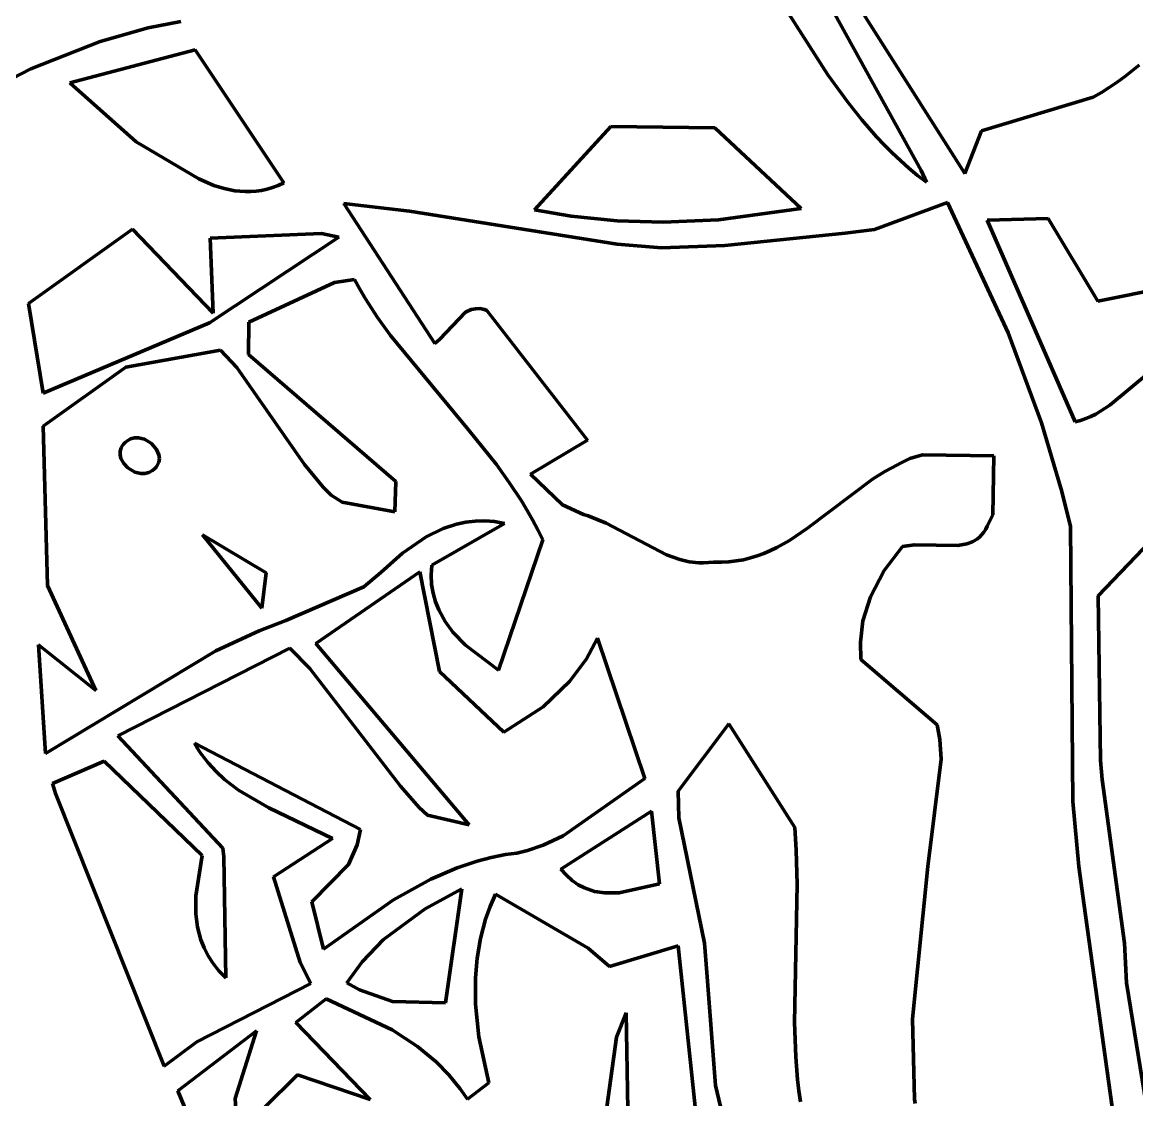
# Model space of a CAD drawing. Header units: millimetres. Extents: x 0 to 12.5, y 0 to 14.6.
# Drawn here: x 4.027 to 5.215, y 9.125 to 10.274 of the extents above; entities that cross this region are included whole.
import ezdxf

# ---------------------------------------------------------------- set-up
doc = ezdxf.new("R2010")
doc.units = ezdxf.units.MM
doc.layers.add('color#131313ff', color=7, linetype='CONTINUOUS', lineweight=100)
doc.layers.add('color#fcfcfcff', color=7, linetype='CONTINUOUS', lineweight=100)

msp = doc.modelspace()

# ---------------------------------------------------------------- linework, layer by layer
at = {"layer": 'color#131313ff'}
for p, q in [((4.7945, 10.36), (4.8855, 10.2178)), ((4.9163, 10.2939), (5.0315, 10.1126)), ((4.161, 10.2679), (4.1958, 10.2746)), ((4.9847, 10.1159), (4.893, 10.2822)), ((4.1099, 10.2534), (4.161, 10.2679)), ((4.0359, 10.224), (4.1099, 10.2534)), ((4.2113, 10.2444), (4.0777, 10.2092)), ((4.3055, 10.1026), (4.2113, 10.2444)), ((5.2017, 10.2157), (5.2172, 10.228)), ((3.9571, 10.1838), (4.0359, 10.224)), ((4.8855, 10.2178), (4.9067, 10.1886)), ((5.1936, 10.2099), (5.2017, 10.2157)), ((4.0777, 10.2092), (4.1483, 10.1464)), ((5.1769, 10.199), (5.1853, 10.2043)), ((5.1853, 10.2043), (5.1936, 10.2099)), ((5.049, 10.1579), (5.1682, 10.1939)), ((5.1682, 10.1939), (5.1769, 10.199)), ((4.9067, 10.1886), (4.9216, 10.1699)), ((4.9216, 10.1699), (4.9373, 10.1518)), ((4.6542, 10.1625), (4.5728, 10.0739)), ((4.7649, 10.1614), (4.6542, 10.1625)), ((4.8568, 10.0752), (4.7649, 10.1614)), ((5.0315, 10.1126), (5.049, 10.1579)), ((4.1483, 10.1464), (4.215, 10.1067)), ((4.9373, 10.1518), (4.9455, 10.1431)), ((4.9455, 10.1431), (4.954, 10.1346)), ((4.954, 10.1346), (4.9627, 10.1264)), ((4.9627, 10.1264), (4.9717, 10.1184)), ((4.9717, 10.1184), (4.981, 10.1106)), ((4.981, 10.1106), (4.9906, 10.1032)), ((4.9906, 10.1032), (4.9847, 10.1159)), ((4.215, 10.1067), (4.2312, 10.0999)), ((4.2312, 10.0999), (4.2421, 10.0965)), ((4.2421, 10.0965), (4.2533, 10.0942)), ((4.2819, 10.0946), (4.2877, 10.0959)), ((4.2877, 10.0959), (4.2936, 10.0976)), ((4.2936, 10.0976), (4.2995, 10.0999)), ((4.2995, 10.0999), (4.3055, 10.1026)), ((4.2533, 10.0942), (4.2589, 10.0936)), ((4.2589, 10.0936), (4.2646, 10.0933)), ((4.2646, 10.0933), (4.2703, 10.0933)), ((4.2703, 10.0933), (4.2761, 10.0938)), ((4.2761, 10.0938), (4.2819, 10.0946)), ((4.3694, 10.0806), (4.4664, 9.9312)), ((4.4397, 10.0723), (4.3694, 10.0806)), ((4.6609, 10.0371), (4.4397, 10.0723)), ((4.5728, 10.0739), (4.6117, 10.0671)), ((4.7689, 10.0633), (4.8568, 10.0752)), ((5.0128, 10.0818), (4.9352, 10.0529)), ((5.0775, 9.9428), (5.0128, 10.0818)), ((4.6117, 10.0671), (4.6607, 10.0621)), ((4.6607, 10.0621), (4.7099, 10.0607)), ((4.7099, 10.0607), (4.7689, 10.0633)), ((5.1201, 10.0645), (5.0553, 10.0628)), ((5.0553, 10.0628), (5.1491, 9.8478)), ((5.1732, 9.9764), (5.1201, 10.0645)), ((4.1445, 10.0532), (4.0336, 9.9739)), ((4.2302, 9.9637), (4.1445, 10.0532)), ((4.3456, 10.0485), (4.227, 10.0436)), ((4.3644, 10.0448), (4.3456, 10.0485)), ((4.904, 10.0488), (4.7757, 10.0358)), ((4.9352, 10.0529), (4.904, 10.0488)), ((4.2264, 9.9534), (4.3644, 10.0448)), ((4.227, 10.0436), (4.2302, 9.9637)), ((4.708, 10.0335), (4.6609, 10.0371)), ((4.7757, 10.0358), (4.708, 10.0335)), ((4.3598, 9.9963), (4.2684, 9.954)), ((4.3808, 9.9996), (4.3598, 9.9963)), ((4.3866, 9.9892), (4.3808, 9.9996)), ((4.3927, 9.979), (4.3866, 9.9892)), ((5.2721, 9.9966), (5.1732, 9.9764)), ((4.4056, 9.9592), (4.3927, 9.979)), ((4.0336, 9.9739), (4.0491, 9.8784)), ((4.4717, 9.9357), (4.4994, 9.9646)), ((4.4994, 9.9646), (4.5054, 9.9676)), ((4.5054, 9.9676), (4.5098, 9.9685)), ((4.5098, 9.9685), (4.5145, 9.9686)), ((4.5145, 9.9686), (4.5195, 9.9675)), ((4.5195, 9.9675), (4.5221, 9.9666)), ((4.5221, 9.9666), (4.6293, 9.8284)), ((4.0491, 9.8784), (4.2264, 9.9534)), ((4.2684, 9.954), (4.2678, 9.9198)), ((4.4194, 9.9399), (4.4056, 9.9592)), ((5.1131, 9.847), (5.0775, 9.9428)), ((4.5026, 9.8393), (4.4194, 9.9399)), ((4.4664, 9.9312), (4.4717, 9.9357)), ((4.2382, 9.9243), (4.1373, 9.9063)), ((4.2556, 9.9059), (4.2382, 9.9243)), ((4.2678, 9.9198), (4.425, 9.7843)), ((4.1373, 9.9063), (4.0491, 9.8434)), ((4.3277, 9.8025), (4.2556, 9.9059)), ((5.1859, 9.8657), (5.2277, 9.9004)), ((5.1709, 9.8562), (5.1761, 9.8591)), ((5.1761, 9.8591), (5.1859, 9.8657)), ((5.1349, 9.7735), (5.1131, 9.847)), ((5.1491, 9.8478), (5.1548, 9.8494)), ((5.1548, 9.8494), (5.1603, 9.8513)), ((5.1603, 9.8513), (5.1657, 9.8536)), ((5.1657, 9.8536), (5.1709, 9.8562)), ((4.0491, 9.8434), (4.0537, 9.6734)), ((4.5321, 9.8023), (4.5026, 9.8393)), ((4.1323, 9.8203), (4.1333, 9.8222)), ((4.1333, 9.8222), (4.1347, 9.824)), ((4.1347, 9.824), (4.1364, 9.8257)), ((4.1364, 9.8257), (4.1384, 9.8274)), ((4.1384, 9.8274), (4.1423, 9.8296)), ((4.1423, 9.8296), (4.1465, 9.8307)), ((4.1465, 9.8307), (4.1507, 9.8308)), ((4.1507, 9.8308), (4.157, 9.8293)), ((4.157, 9.8293), (4.1645, 9.8248)), ((4.1645, 9.8248), (4.1701, 9.8183)), ((4.6293, 9.8284), (4.5686, 9.7922)), ((4.1311, 9.8126), (4.1312, 9.8165)), ((4.132, 9.8088), (4.1311, 9.8126)), ((4.1312, 9.8165), (4.1323, 9.8203)), ((4.1701, 9.8183), (4.1725, 9.8128)), ((4.1725, 9.8128), (4.173, 9.8089)), ((4.9727, 9.8087), (4.9864, 9.8127)), ((4.9864, 9.8127), (5.0624, 9.8116)), ((5.0624, 9.8116), (5.0612, 9.7488)), ((4.135, 9.8034), (4.132, 9.8088)), ((4.1394, 9.7988), (4.135, 9.8034)), ((4.1469, 9.7944), (4.1394, 9.7988)), ((4.1694, 9.7995), (4.1677, 9.7978)), ((4.1707, 9.8013), (4.1694, 9.7995)), ((4.1724, 9.805), (4.1707, 9.8013)), ((4.173, 9.8089), (4.1724, 9.805)), ((4.3477, 9.7781), (4.3277, 9.8025)), ((4.5459, 9.7832), (4.5321, 9.8023)), ((4.946, 9.7949), (4.9595, 9.8021)), ((4.9595, 9.8021), (4.9627, 9.804)), ((4.9627, 9.804), (4.9727, 9.8087)), ((4.1532, 9.7929), (4.1469, 9.7944)), ((4.1575, 9.793), (4.1532, 9.7929)), ((4.1617, 9.794), (4.1575, 9.793)), ((4.1657, 9.7961), (4.1617, 9.794)), ((4.1677, 9.7978), (4.1657, 9.7961)), ((4.5686, 9.7922), (4.6025, 9.7596)), ((4.8638, 9.7344), (4.9329, 9.7867)), ((4.9329, 9.7867), (4.946, 9.7949)), ((4.356, 9.7696), (4.3477, 9.7781)), ((4.425, 9.7843), (4.4238, 9.7521)), ((4.5589, 9.7636), (4.5459, 9.7832)), ((4.3679, 9.7622), (4.356, 9.7696)), ((4.565, 9.7535), (4.5589, 9.7636)), ((5.144, 9.7362), (5.1349, 9.7735)), ((4.4238, 9.7521), (4.3679, 9.7622)), ((4.5708, 9.7433), (4.565, 9.7535)), ((4.6025, 9.7596), (4.6249, 9.7491)), ((4.5408, 9.7397), (4.4634, 9.6951)), ((4.4756, 9.7341), (4.4898, 9.7389)), ((4.4898, 9.7389), (4.4996, 9.741)), ((4.4996, 9.741), (4.5096, 9.7422)), ((4.5096, 9.7422), (4.5198, 9.7425)), ((4.5198, 9.7425), (4.5302, 9.7417)), ((4.5302, 9.7417), (4.5408, 9.7397)), ((4.5763, 9.7329), (4.5708, 9.7433)), ((4.6249, 9.7491), (4.6298, 9.7476)), ((4.6298, 9.7476), (4.649, 9.7399)), ((4.649, 9.7399), (4.7133, 9.7061)), ((5.0612, 9.7488), (5.0553, 9.7368)), ((5.2533, 9.7461), (5.1733, 9.6623)), ((4.219, 9.7276), (4.2867, 9.687)), ((4.2821, 9.6494), (4.219, 9.7276)), ((4.4574, 9.7252), (4.4756, 9.7341)), ((4.5815, 9.7222), (4.5763, 9.7329)), ((4.8445, 9.7215), (4.8638, 9.7344)), ((5.0495, 9.7277), (5.0473, 9.7254)), ((5.0516, 9.7304), (5.0495, 9.7277)), ((5.0536, 9.7334), (5.0516, 9.7304)), ((5.0553, 9.7368), (5.0536, 9.7334)), ((5.1466, 9.4434), (5.144, 9.7362)), ((4.432, 9.7079), (4.4574, 9.7252)), ((4.5343, 9.5833), (4.5815, 9.7222)), ((4.8311, 9.714), (4.8445, 9.7215)), ((4.9648, 9.7152), (4.9453, 9.6895)), ((4.9779, 9.7167), (4.9648, 9.7152)), ((5.024, 9.716), (4.9779, 9.7167)), ((5.0336, 9.7179), (5.024, 9.716)), ((5.0395, 9.7201), (5.0336, 9.7179)), ((5.0448, 9.7233), (5.0395, 9.7201)), ((5.0473, 9.7254), (5.0448, 9.7233)), ((4.4091, 9.6874), (4.432, 9.7079)), ((4.7133, 9.7061), (4.7277, 9.7011)), ((4.8029, 9.7028), (4.8102, 9.705)), ((4.8102, 9.705), (4.8173, 9.7077)), ((4.8173, 9.7077), (4.8243, 9.7107)), ((4.8243, 9.7107), (4.8311, 9.714)), ((4.4634, 9.6951), (4.4629, 9.6898)), ((4.7277, 9.7011), (4.7376, 9.6988)), ((4.7376, 9.6988), (4.7478, 9.6977)), ((4.7478, 9.6977), (4.753, 9.6976)), ((4.753, 9.6976), (4.7583, 9.6978)), ((4.7583, 9.6978), (4.7637, 9.6983)), ((4.7637, 9.6983), (4.772, 9.6982)), ((4.772, 9.6982), (4.78, 9.6986)), ((4.78, 9.6986), (4.7878, 9.6996)), ((4.7878, 9.6996), (4.7954, 9.7009)), ((4.7954, 9.7009), (4.8029, 9.7028)), ((4.2867, 9.687), (4.2821, 9.6494)), ((4.4506, 9.688), (4.3396, 9.6118)), ((4.3909, 9.672), (4.4091, 9.6874)), ((4.4716, 9.5819), (4.4506, 9.688)), ((4.4629, 9.6898), (4.4627, 9.6847)), ((4.4627, 9.6847), (4.4631, 9.6747)), ((4.9453, 9.6895), (4.9307, 9.6615)), ((4.0537, 9.6734), (4.1052, 9.5614)), ((4.3076, 9.636), (4.3909, 9.672)), ((4.4631, 9.6747), (4.4647, 9.6652)), ((4.4647, 9.6652), (4.4672, 9.6561)), ((4.4672, 9.6561), (4.4707, 9.6474)), ((4.9307, 9.6615), (4.9228, 9.6358)), ((5.1733, 9.6623), (5.1759, 9.4868)), ((4.4707, 9.6474), (4.4775, 9.6351)), ((4.2792, 9.6251), (4.3076, 9.636)), ((4.4775, 9.6351), (4.4859, 9.6237)), ((4.9228, 9.6358), (4.9201, 9.6132)), ((4.2333, 9.604), (4.2792, 9.6251)), ((4.4859, 9.6237), (4.4992, 9.6097)), ((4.1052, 9.5614), (4.0441, 9.6104)), ((4.0441, 9.6104), (4.0515, 9.4945)), ((4.3396, 9.6118), (4.5031, 9.4185)), ((4.4992, 9.6097), (4.5343, 9.5833)), ((4.6399, 9.6174), (4.6281, 9.5953)), ((4.6902, 9.4679), (4.6399, 9.6174)), ((4.9201, 9.6132), (4.9206, 9.5945)), ((4.0515, 9.4945), (4.2333, 9.604)), ((4.3119, 9.6065), (4.1289, 9.5131)), ((4.3332, 9.585), (4.3119, 9.6065)), ((4.4301, 9.4596), (4.3332, 9.585)), ((4.6281, 9.5953), (4.6105, 9.5714)), ((4.9206, 9.5945), (5.0018, 9.5251)), ((4.5401, 9.5172), (4.4716, 9.5819)), ((4.6105, 9.5714), (4.5821, 9.5441)), ((4.5821, 9.5441), (4.5401, 9.5172)), ((4.7799, 9.5261), (4.726, 9.4541)), ((4.8501, 9.4156), (4.7799, 9.5261)), ((5.0018, 9.5251), (5.0048, 9.5094)), ((4.1289, 9.5131), (4.2406, 9.3936)), ((4.2138, 9.4997), (4.2105, 9.5053)), ((4.2105, 9.5053), (4.3872, 9.4135)), ((5.0048, 9.5094), (5.0063, 9.4885)), ((4.2173, 9.4943), (4.2138, 9.4997)), ((4.225, 9.4843), (4.2173, 9.4943)), ((4.114, 9.4863), (4.059, 9.4625)), ((4.2187, 9.3858), (4.114, 9.4863)), ((4.2334, 9.4751), (4.225, 9.4843)), ((5.0063, 9.4885), (4.9918, 9.374)), ((5.1759, 9.4868), (5.1776, 9.4666)), ((4.2425, 9.4668), (4.2334, 9.4751)), ((4.2573, 9.4555), (4.2425, 9.4668)), ((4.6032, 9.4065), (4.6902, 9.4679)), ((5.1776, 9.4666), (5.2017, 9.2922)), ((4.059, 9.4625), (4.0623, 9.4517)), ((4.2896, 9.4366), (4.2573, 9.4555)), ((4.45, 9.4369), (4.4301, 9.4596)), ((4.726, 9.4541), (4.7265, 9.4257)), ((4.0623, 9.4517), (4.1781, 9.1611)), ((5.1527, 9.374), (5.1466, 9.4434)), ((4.3575, 9.4039), (4.2896, 9.4366)), ((4.4589, 9.4286), (4.45, 9.4369)), ((4.6974, 9.4328), (4.6007, 9.3712)), ((4.7059, 9.3554), (4.6974, 9.4328)), ((4.5031, 9.4185), (4.4589, 9.4286)), ((4.7265, 9.4257), (4.7538, 9.2923)), ((4.3872, 9.4135), (4.3839, 9.3969)), ((4.582, 9.3966), (4.6032, 9.4065)), ((4.8518, 9.3914), (4.8501, 9.4156)), ((4.2947, 9.363), (4.3575, 9.4039)), ((4.3839, 9.3969), (4.3745, 9.3762)), ((4.5653, 9.391), (4.582, 9.3966)), ((4.2117, 9.3426), (4.2187, 9.3858)), ((4.2406, 9.3936), (4.2417, 9.3843)), ((4.2417, 9.3843), (4.2437, 9.2555)), ((4.5118, 9.3798), (4.5266, 9.3837)), ((4.5266, 9.3837), (4.5418, 9.3866)), ((4.5418, 9.3866), (4.5538, 9.3883)), ((4.5538, 9.3883), (4.5653, 9.391)), ((4.8527, 9.3549), (4.8518, 9.3914)), ((4.3745, 9.3762), (4.3356, 9.3363)), ((4.4624, 9.3606), (4.4902, 9.3726)), ((4.4902, 9.3726), (4.5118, 9.3798)), ((4.6007, 9.3712), (4.6067, 9.3646)), ((4.9918, 9.374), (4.9756, 9.2118)), ((5.1584, 9.3324), (5.1527, 9.374)), ((4.3231, 9.2718), (4.2947, 9.363)), ((4.4226, 9.3384), (4.4624, 9.3606)), ((4.6067, 9.3646), (4.6129, 9.3591)), ((4.6129, 9.3591), (4.6194, 9.3546)), ((4.4953, 9.3501), (4.4563, 9.329)), ((4.478, 9.2286), (4.4953, 9.3501)), ((4.6194, 9.3546), (4.6262, 9.3511)), ((4.6262, 9.3511), (4.6368, 9.3475)), ((4.6368, 9.3475), (4.6478, 9.3458)), ((4.6629, 9.3458), (4.7059, 9.3554)), ((4.8499, 9.2078), (4.8527, 9.3549)), ((4.2119, 9.3235), (4.2117, 9.3426)), ((4.3356, 9.3363), (4.3478, 9.2857)), ((4.3478, 9.2857), (4.4226, 9.3384)), ((4.5311, 9.3446), (4.5254, 9.3312)), ((4.63, 9.2871), (4.5311, 9.3446)), ((4.6478, 9.3458), (4.6629, 9.3458)), ((4.2138, 9.3095), (4.2119, 9.3235)), ((4.4563, 9.329), (4.412, 9.2962)), ((4.5254, 9.3312), (4.5207, 9.3177)), ((5.2129, 8.9429), (5.1584, 9.3324)), ((4.5207, 9.3177), (4.5152, 9.2971)), ((4.2173, 9.2959), (4.2138, 9.3095)), ((4.2207, 9.2872), (4.2173, 9.2959)), ((4.412, 9.2962), (4.389, 9.2725)), ((4.5152, 9.2971), (4.5116, 9.2764)), ((4.726, 9.2894), (4.6527, 9.2674)), ((4.7464, 9.0937), (4.726, 9.2894)), ((4.7538, 9.2923), (4.7564, 9.2609)), ((5.2017, 9.2922), (5.2035, 9.2499)), ((4.225, 9.2787), (4.2207, 9.2872)), ((4.2302, 9.2706), (4.225, 9.2787)), ((4.5116, 9.2764), (4.5098, 9.2555)), ((4.6527, 9.2674), (4.63, 9.2871)), ((4.2364, 9.2629), (4.2302, 9.2706)), ((4.3343, 9.2494), (4.3231, 9.2718)), ((4.389, 9.2725), (4.3727, 9.25)), ((4.2437, 9.2555), (4.2364, 9.2629)), ((4.5098, 9.2555), (4.5099, 9.2274)), ((4.7564, 9.2609), (4.7656, 9.1405)), ((4.213, 9.1871), (4.3343, 9.2494)), ((4.3727, 9.25), (4.3861, 9.2424)), ((4.3861, 9.2424), (4.4215, 9.2302)), ((5.2035, 9.2499), (5.2361, 9.0493)), ((4.3508, 9.233), (4.3185, 9.2078)), ((4.4212, 9.2), (4.3508, 9.233)), ((4.4215, 9.2302), (4.478, 9.2286)), ((4.5099, 9.2274), (4.5136, 9.1923)), ((4.6601, 9.1922), (4.6703, 9.2179)), ((4.6703, 9.2179), (4.6725, 9.0923)), ((4.3185, 9.2078), (4.3975, 9.1257)), ((4.8511, 9.1712), (4.8499, 9.2078)), ((4.9756, 9.2118), (4.9778, 9.126)), ((4.2765, 9.1989), (4.1925, 9.135)), ((4.2539, 9.1266), (4.2765, 9.1989)), ((4.4481, 9.1823), (4.4212, 9.2)), ((4.1781, 9.1611), (4.213, 9.1871)), ((4.4678, 9.1658), (4.4481, 9.1823)), ((4.5136, 9.1923), (4.5242, 9.1435)), ((4.6457, 9.0882), (4.6601, 9.1922)), ((4.8531, 9.147), (4.8511, 9.1712)), ((4.4814, 9.1521), (4.4678, 9.1658)), ((4.3201, 9.1519), (4.2842, 9.1164)), ((4.3975, 9.1257), (4.3201, 9.1519)), ((4.4937, 9.1369), (4.4814, 9.1521)), ((4.8545, 9.135), (4.8531, 9.147)), ((4.1925, 9.135), (4.2029, 9.11)), ((4.5012, 9.126), (4.4937, 9.1369)), ((4.5242, 9.1435), (4.5012, 9.126)), ((4.7656, 9.1405), (4.8279, 8.8782)), ((4.8563, 9.123), (4.8545, 9.135)), ((4.2544, 9.1142), (4.2539, 9.1266)), ((4.9778, 9.126), (4.9783, 9.1213))]:
    msp.add_line(p, q, dxfattribs=at)
at = {"layer": 'color#fcfcfcff'}
for p, q in [((4.8855, 10.2178), (4.7945, 10.36)), ((5.0315, 10.1126), (4.9163, 10.2939)), ((4.1958, 10.2746), (4.161, 10.2679)), ((4.893, 10.2822), (4.9847, 10.1159)), ((4.161, 10.2679), (4.1099, 10.2534)), ((4.1099, 10.2534), (4.0359, 10.224)), ((4.0777, 10.2092), (4.2113, 10.2444)), ((4.2113, 10.2444), (4.3055, 10.1026)), ((5.2172, 10.228), (5.2017, 10.2157)), ((4.0359, 10.224), (3.9571, 10.1838)), ((4.9067, 10.1886), (4.8855, 10.2178)), ((5.2017, 10.2157), (5.1936, 10.2099)), ((4.1483, 10.1464), (4.0777, 10.2092)), ((5.1853, 10.2043), (5.1769, 10.199)), ((5.1936, 10.2099), (5.1853, 10.2043)), ((5.1682, 10.1939), (5.049, 10.1579)), ((5.1769, 10.199), (5.1682, 10.1939)), ((4.9216, 10.1699), (4.9067, 10.1886)), ((4.9373, 10.1518), (4.9216, 10.1699)), ((4.5728, 10.0739), (4.6542, 10.1625)), ((4.6542, 10.1625), (4.7649, 10.1614)), ((4.7649, 10.1614), (4.8568, 10.0752)), ((5.049, 10.1579), (5.0315, 10.1126)), ((4.215, 10.1067), (4.1483, 10.1464)), ((4.9455, 10.1431), (4.9373, 10.1518)), ((4.954, 10.1346), (4.9455, 10.1431)), ((4.9627, 10.1264), (4.954, 10.1346)), ((4.9717, 10.1184), (4.9627, 10.1264)), ((4.981, 10.1106), (4.9717, 10.1184)), ((4.9906, 10.1032), (4.981, 10.1106)), ((4.9847, 10.1159), (4.9906, 10.1032)), ((4.2312, 10.0999), (4.215, 10.1067)), ((4.2421, 10.0965), (4.2312, 10.0999)), ((4.2533, 10.0942), (4.2421, 10.0965)), ((4.2877, 10.0959), (4.2819, 10.0946)), ((4.2936, 10.0976), (4.2877, 10.0959)), ((4.2995, 10.0999), (4.2936, 10.0976)), ((4.3055, 10.1026), (4.2995, 10.0999)), ((4.2589, 10.0936), (4.2533, 10.0942)), ((4.2646, 10.0933), (4.2589, 10.0936)), ((4.2703, 10.0933), (4.2646, 10.0933)), ((4.2761, 10.0938), (4.2703, 10.0933)), ((4.2819, 10.0946), (4.2761, 10.0938)), ((4.3694, 10.0806), (4.4397, 10.0723)), ((4.4664, 9.9312), (4.3694, 10.0806)), ((4.4397, 10.0723), (4.6609, 10.0371)), ((4.6117, 10.0671), (4.5728, 10.0739)), ((4.8568, 10.0752), (4.7689, 10.0633)), ((4.9352, 10.0529), (5.0128, 10.0818)), ((5.0128, 10.0818), (5.0775, 9.9428)), ((4.6607, 10.0621), (4.6117, 10.0671)), ((4.7099, 10.0607), (4.6607, 10.0621)), ((4.7689, 10.0633), (4.7099, 10.0607)), ((5.0553, 10.0628), (5.1201, 10.0645)), ((5.1491, 9.8478), (5.0553, 10.0628)), ((5.1201, 10.0645), (5.1732, 9.9764)), ((4.0336, 9.9739), (4.1445, 10.0532)), ((4.1445, 10.0532), (4.2302, 9.9637)), ((4.227, 10.0436), (4.3456, 10.0485)), ((4.3456, 10.0485), (4.3644, 10.0448)), ((4.7757, 10.0358), (4.904, 10.0488)), ((4.904, 10.0488), (4.9352, 10.0529)), ((4.3644, 10.0448), (4.2264, 9.9534)), ((4.2302, 9.9637), (4.227, 10.0436)), ((4.6609, 10.0371), (4.708, 10.0335)), ((4.708, 10.0335), (4.7757, 10.0358)), ((4.2684, 9.954), (4.3598, 9.9963)), ((4.3598, 9.9963), (4.3808, 9.9996)), ((4.3808, 9.9996), (4.3866, 9.9892)), ((4.3866, 9.9892), (4.3927, 9.979)), ((5.1732, 9.9764), (5.2721, 9.9966)), ((4.3927, 9.979), (4.4056, 9.9592)), ((4.0491, 9.8784), (4.0336, 9.9739)), ((4.4994, 9.9646), (4.4717, 9.9357)), ((4.5054, 9.9676), (4.4994, 9.9646)), ((4.5098, 9.9685), (4.5054, 9.9676)), ((4.5145, 9.9686), (4.5098, 9.9685)), ((4.5195, 9.9675), (4.5145, 9.9686)), ((4.5221, 9.9666), (4.5195, 9.9675)), ((4.6293, 9.8284), (4.5221, 9.9666)), ((4.2264, 9.9534), (4.0491, 9.8784)), ((4.2678, 9.9198), (4.2684, 9.954)), ((4.4056, 9.9592), (4.4194, 9.9399)), ((5.0775, 9.9428), (5.1131, 9.847)), ((4.4194, 9.9399), (4.5026, 9.8393)), ((4.4717, 9.9357), (4.4664, 9.9312)), ((4.1373, 9.9063), (4.2382, 9.9243)), ((4.2382, 9.9243), (4.2556, 9.9059)), ((4.425, 9.7843), (4.2678, 9.9198)), ((4.0491, 9.8434), (4.1373, 9.9063)), ((4.2556, 9.9059), (4.3277, 9.8025)), ((5.2277, 9.9004), (5.1859, 9.8657)), ((5.1761, 9.8591), (5.1709, 9.8562)), ((5.1859, 9.8657), (5.1761, 9.8591)), ((5.1131, 9.847), (5.1349, 9.7735)), ((5.1548, 9.8494), (5.1491, 9.8478)), ((5.1603, 9.8513), (5.1548, 9.8494)), ((5.1657, 9.8536), (5.1603, 9.8513)), ((5.1709, 9.8562), (5.1657, 9.8536)), ((4.0537, 9.6734), (4.0491, 9.8434)), ((4.5026, 9.8393), (4.5321, 9.8023)), ((4.1333, 9.8222), (4.1323, 9.8203)), ((4.1347, 9.824), (4.1333, 9.8222)), ((4.1364, 9.8257), (4.1347, 9.824)), ((4.1384, 9.8274), (4.1364, 9.8257)), ((4.1423, 9.8296), (4.1384, 9.8274)), ((4.1465, 9.8307), (4.1423, 9.8296)), ((4.1507, 9.8308), (4.1465, 9.8307)), ((4.157, 9.8293), (4.1507, 9.8308)), ((4.1645, 9.8248), (4.157, 9.8293)), ((4.1701, 9.8183), (4.1645, 9.8248)), ((4.5686, 9.7922), (4.6293, 9.8284)), ((4.1312, 9.8165), (4.1311, 9.8126)), ((4.1311, 9.8126), (4.132, 9.8088)), ((4.1323, 9.8203), (4.1312, 9.8165)), ((4.1725, 9.8128), (4.1701, 9.8183)), ((4.173, 9.8089), (4.1725, 9.8128)), ((4.9864, 9.8127), (4.9727, 9.8087)), ((5.0624, 9.8116), (4.9864, 9.8127)), ((5.0612, 9.7488), (5.0624, 9.8116)), ((4.132, 9.8088), (4.135, 9.8034)), ((4.135, 9.8034), (4.1394, 9.7988)), ((4.1394, 9.7988), (4.1469, 9.7944)), ((4.1677, 9.7978), (4.1694, 9.7995)), ((4.1694, 9.7995), (4.1707, 9.8013)), ((4.1707, 9.8013), (4.1724, 9.805)), ((4.1724, 9.805), (4.173, 9.8089)), ((4.3277, 9.8025), (4.3477, 9.7781)), ((4.5321, 9.8023), (4.5459, 9.7832)), ((4.9595, 9.8021), (4.946, 9.7949)), ((4.9627, 9.804), (4.9595, 9.8021)), ((4.9727, 9.8087), (4.9627, 9.804)), ((4.1469, 9.7944), (4.1532, 9.7929)), ((4.1532, 9.7929), (4.1575, 9.793)), ((4.1575, 9.793), (4.1617, 9.794)), ((4.1617, 9.794), (4.1657, 9.7961)), ((4.1657, 9.7961), (4.1677, 9.7978)), ((4.6025, 9.7596), (4.5686, 9.7922)), ((4.9329, 9.7867), (4.8638, 9.7344)), ((4.946, 9.7949), (4.9329, 9.7867)), ((4.3477, 9.7781), (4.356, 9.7696)), ((4.4238, 9.7521), (4.425, 9.7843)), ((4.5459, 9.7832), (4.5589, 9.7636)), ((4.356, 9.7696), (4.3679, 9.7622)), ((4.5589, 9.7636), (4.565, 9.7535)), ((5.1349, 9.7735), (5.144, 9.7362)), ((4.3679, 9.7622), (4.4238, 9.7521)), ((4.565, 9.7535), (4.5708, 9.7433)), ((4.6249, 9.7491), (4.6025, 9.7596)), ((4.4634, 9.6951), (4.5408, 9.7397)), ((4.4898, 9.7389), (4.4756, 9.7341)), ((4.4996, 9.741), (4.4898, 9.7389)), ((4.5096, 9.7422), (4.4996, 9.741)), ((4.5198, 9.7425), (4.5096, 9.7422)), ((4.5302, 9.7417), (4.5198, 9.7425)), ((4.5408, 9.7397), (4.5302, 9.7417)), ((4.5708, 9.7433), (4.5763, 9.7329)), ((4.6298, 9.7476), (4.6249, 9.7491)), ((4.649, 9.7399), (4.6298, 9.7476)), ((4.7133, 9.7061), (4.649, 9.7399)), ((5.0553, 9.7368), (5.0612, 9.7488)), ((5.1733, 9.6623), (5.2533, 9.7461)), ((4.219, 9.7276), (4.2821, 9.6494)), ((4.2867, 9.687), (4.219, 9.7276)), ((4.4756, 9.7341), (4.4574, 9.7252)), ((4.5763, 9.7329), (4.5815, 9.7222)), ((4.8638, 9.7344), (4.8445, 9.7215)), ((5.0473, 9.7254), (5.0495, 9.7277)), ((5.0495, 9.7277), (5.0516, 9.7304)), ((5.0516, 9.7304), (5.0536, 9.7334)), ((5.0536, 9.7334), (5.0553, 9.7368)), ((5.144, 9.7362), (5.1466, 9.4434)), ((4.4574, 9.7252), (4.432, 9.7079)), ((4.5815, 9.7222), (4.5343, 9.5833)), ((4.8445, 9.7215), (4.8311, 9.714)), ((4.9453, 9.6895), (4.9648, 9.7152)), ((4.9648, 9.7152), (4.9779, 9.7167)), ((4.9779, 9.7167), (5.024, 9.716)), ((5.024, 9.716), (5.0336, 9.7179)), ((5.0336, 9.7179), (5.0395, 9.7201)), ((5.0395, 9.7201), (5.0448, 9.7233)), ((5.0448, 9.7233), (5.0473, 9.7254)), ((4.432, 9.7079), (4.4091, 9.6874)), ((4.7277, 9.7011), (4.7133, 9.7061)), ((4.8102, 9.705), (4.8029, 9.7028)), ((4.8173, 9.7077), (4.8102, 9.705)), ((4.8243, 9.7107), (4.8173, 9.7077)), ((4.8311, 9.714), (4.8243, 9.7107)), ((4.4629, 9.6898), (4.4634, 9.6951)), ((4.7376, 9.6988), (4.7277, 9.7011)), ((4.7478, 9.6977), (4.7376, 9.6988)), ((4.753, 9.6976), (4.7478, 9.6977)), ((4.7583, 9.6978), (4.753, 9.6976)), ((4.7637, 9.6983), (4.7583, 9.6978)), ((4.772, 9.6982), (4.7637, 9.6983)), ((4.78, 9.6986), (4.772, 9.6982)), ((4.7878, 9.6996), (4.78, 9.6986)), ((4.7954, 9.7009), (4.7878, 9.6996)), ((4.8029, 9.7028), (4.7954, 9.7009)), ((4.2821, 9.6494), (4.2867, 9.687)), ((4.3396, 9.6118), (4.4506, 9.688)), ((4.4091, 9.6874), (4.3909, 9.672)), ((4.4506, 9.688), (4.4716, 9.5819)), ((4.4627, 9.6847), (4.4629, 9.6898)), ((4.4631, 9.6747), (4.4627, 9.6847)), ((4.9307, 9.6615), (4.9453, 9.6895)), ((4.1052, 9.5614), (4.0537, 9.6734)), ((4.3909, 9.672), (4.3076, 9.636)), ((4.4647, 9.6652), (4.4631, 9.6747)), ((4.4672, 9.6561), (4.4647, 9.6652)), ((4.4707, 9.6474), (4.4672, 9.6561)), ((4.9228, 9.6358), (4.9307, 9.6615)), ((5.1759, 9.4868), (5.1733, 9.6623)), ((4.4775, 9.6351), (4.4707, 9.6474)), ((4.3076, 9.636), (4.2792, 9.6251)), ((4.4859, 9.6237), (4.4775, 9.6351)), ((4.9201, 9.6132), (4.9228, 9.6358)), ((4.2792, 9.6251), (4.2333, 9.604)), ((4.4992, 9.6097), (4.4859, 9.6237)), ((4.0515, 9.4945), (4.0441, 9.6104)), ((4.0441, 9.6104), (4.1052, 9.5614)), ((4.5031, 9.4185), (4.3396, 9.6118)), ((4.5343, 9.5833), (4.4992, 9.6097)), ((4.6281, 9.5953), (4.6399, 9.6174)), ((4.6399, 9.6174), (4.6902, 9.4679)), ((4.9206, 9.5945), (4.9201, 9.6132)), ((4.2333, 9.604), (4.0515, 9.4945)), ((4.1289, 9.5131), (4.3119, 9.6065)), ((4.3119, 9.6065), (4.3332, 9.585)), ((4.3332, 9.585), (4.4301, 9.4596)), ((4.6105, 9.5714), (4.6281, 9.5953)), ((5.0018, 9.5251), (4.9206, 9.5945)), ((4.4716, 9.5819), (4.5401, 9.5172)), ((4.5821, 9.5441), (4.6105, 9.5714)), ((4.5401, 9.5172), (4.5821, 9.5441)), ((4.726, 9.4541), (4.7799, 9.5261)), ((4.7799, 9.5261), (4.8501, 9.4156)), ((5.0048, 9.5094), (5.0018, 9.5251)), ((4.2406, 9.3936), (4.1289, 9.5131)), ((4.3872, 9.4135), (4.2105, 9.5053)), ((4.2105, 9.5053), (4.2138, 9.4997)), ((5.0063, 9.4885), (5.0048, 9.5094)), ((4.2138, 9.4997), (4.2173, 9.4943)), ((4.2173, 9.4943), (4.225, 9.4843)), ((4.059, 9.4625), (4.114, 9.4863)), ((4.114, 9.4863), (4.2187, 9.3858)), ((4.225, 9.4843), (4.2334, 9.4751)), ((4.9918, 9.374), (5.0063, 9.4885)), ((5.1776, 9.4666), (5.1759, 9.4868)), ((4.2334, 9.4751), (4.2425, 9.4668)), ((4.2425, 9.4668), (4.2573, 9.4555)), ((4.6902, 9.4679), (4.6032, 9.4065)), ((5.2017, 9.2922), (5.1776, 9.4666)), ((4.0623, 9.4517), (4.059, 9.4625)), ((4.2573, 9.4555), (4.2896, 9.4366)), ((4.4301, 9.4596), (4.45, 9.4369)), ((4.7265, 9.4257), (4.726, 9.4541)), ((4.1781, 9.1611), (4.0623, 9.4517)), ((5.1466, 9.4434), (5.1527, 9.374)), ((4.2896, 9.4366), (4.3575, 9.4039)), ((4.45, 9.4369), (4.4589, 9.4286)), ((4.6007, 9.3712), (4.6974, 9.4328)), ((4.6974, 9.4328), (4.7059, 9.3554)), ((4.4589, 9.4286), (4.5031, 9.4185)), ((4.7538, 9.2923), (4.7265, 9.4257)), ((4.3839, 9.3969), (4.3872, 9.4135)), ((4.6032, 9.4065), (4.582, 9.3966)), ((4.8501, 9.4156), (4.8518, 9.3914)), ((4.3575, 9.4039), (4.2947, 9.363)), ((4.3745, 9.3762), (4.3839, 9.3969)), ((4.582, 9.3966), (4.5653, 9.391)), ((4.2187, 9.3858), (4.2117, 9.3426)), ((4.2417, 9.3843), (4.2406, 9.3936)), ((4.2437, 9.2555), (4.2417, 9.3843)), ((4.5266, 9.3837), (4.5118, 9.3798)), ((4.5418, 9.3866), (4.5266, 9.3837)), ((4.5538, 9.3883), (4.5418, 9.3866)), ((4.5653, 9.391), (4.5538, 9.3883)), ((4.8518, 9.3914), (4.8527, 9.3549)), ((4.3356, 9.3363), (4.3745, 9.3762)), ((4.4902, 9.3726), (4.4624, 9.3606)), ((4.5118, 9.3798), (4.4902, 9.3726)), ((4.6067, 9.3646), (4.6007, 9.3712)), ((4.9756, 9.2118), (4.9918, 9.374)), ((5.1527, 9.374), (5.1584, 9.3324)), ((4.2947, 9.363), (4.3231, 9.2718)), ((4.4624, 9.3606), (4.4226, 9.3384)), ((4.6129, 9.3591), (4.6067, 9.3646)), ((4.6194, 9.3546), (4.6129, 9.3591)), ((4.4563, 9.329), (4.4953, 9.3501)), ((4.4953, 9.3501), (4.478, 9.2286)), ((4.6262, 9.3511), (4.6194, 9.3546)), ((4.6368, 9.3475), (4.6262, 9.3511)), ((4.6478, 9.3458), (4.6368, 9.3475)), ((4.7059, 9.3554), (4.6629, 9.3458)), ((4.8527, 9.3549), (4.8499, 9.2078)), ((4.2117, 9.3426), (4.2119, 9.3235)), ((4.3478, 9.2857), (4.3356, 9.3363)), ((4.4226, 9.3384), (4.3478, 9.2857)), ((4.5254, 9.3312), (4.5311, 9.3446)), ((4.5311, 9.3446), (4.63, 9.2871)), ((4.6629, 9.3458), (4.6478, 9.3458)), ((4.2119, 9.3235), (4.2138, 9.3095)), ((4.412, 9.2962), (4.4563, 9.329)), ((4.5207, 9.3177), (4.5254, 9.3312)), ((5.1584, 9.3324), (5.2129, 8.9429)), ((4.5152, 9.2971), (4.5207, 9.3177)), ((4.2138, 9.3095), (4.2173, 9.2959)), ((4.2173, 9.2959), (4.2207, 9.2872)), ((4.389, 9.2725), (4.412, 9.2962)), ((4.5116, 9.2764), (4.5152, 9.2971)), ((4.6527, 9.2674), (4.726, 9.2894)), ((4.726, 9.2894), (4.7464, 9.0937)), ((4.7564, 9.2609), (4.7538, 9.2923)), ((5.2035, 9.2499), (5.2017, 9.2922)), ((4.2207, 9.2872), (4.225, 9.2787)), ((4.225, 9.2787), (4.2302, 9.2706)), ((4.5098, 9.2555), (4.5116, 9.2764)), ((4.63, 9.2871), (4.6527, 9.2674)), ((4.2302, 9.2706), (4.2364, 9.2629)), ((4.3231, 9.2718), (4.3343, 9.2494)), ((4.3727, 9.25), (4.389, 9.2725)), ((4.2364, 9.2629), (4.2437, 9.2555)), ((4.5099, 9.2274), (4.5098, 9.2555)), ((4.7656, 9.1405), (4.7564, 9.2609)), ((4.3343, 9.2494), (4.213, 9.1871)), ((4.3861, 9.2424), (4.3727, 9.25)), ((4.4215, 9.2302), (4.3861, 9.2424)), ((5.2361, 9.0493), (5.2035, 9.2499)), ((4.3185, 9.2078), (4.3508, 9.233)), ((4.3508, 9.233), (4.4212, 9.2)), ((4.478, 9.2286), (4.4215, 9.2302)), ((4.5136, 9.1923), (4.5099, 9.2274)), ((4.6703, 9.2179), (4.6601, 9.1922)), ((4.6725, 9.0923), (4.6703, 9.2179)), ((4.3975, 9.1257), (4.3185, 9.2078)), ((4.8499, 9.2078), (4.8511, 9.1712)), ((4.9778, 9.126), (4.9756, 9.2118)), ((4.1925, 9.135), (4.2765, 9.1989)), ((4.2765, 9.1989), (4.2539, 9.1266)), ((4.4212, 9.2), (4.4481, 9.1823)), ((4.213, 9.1871), (4.1781, 9.1611)), ((4.4481, 9.1823), (4.4678, 9.1658)), ((4.5242, 9.1435), (4.5136, 9.1923)), ((4.6601, 9.1922), (4.6457, 9.0882)), ((4.8511, 9.1712), (4.8531, 9.147)), ((4.4678, 9.1658), (4.4814, 9.1521)), ((4.2842, 9.1164), (4.3201, 9.1519)), ((4.3201, 9.1519), (4.3975, 9.1257)), ((4.4814, 9.1521), (4.4937, 9.1369)), ((4.8531, 9.147), (4.8545, 9.135)), ((4.2029, 9.11), (4.1925, 9.135)), ((4.4937, 9.1369), (4.5012, 9.126)), ((4.5012, 9.126), (4.5242, 9.1435)), ((4.8279, 8.8782), (4.7656, 9.1405)), ((4.8545, 9.135), (4.8563, 9.123)), ((4.2539, 9.1266), (4.2544, 9.1142)), ((4.9783, 9.1213), (4.9778, 9.126))]:
    msp.add_line(p, q, dxfattribs=at)

doc.saveas('drawing.dxf')
